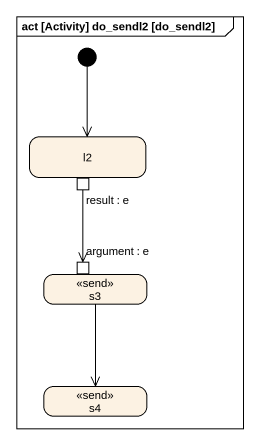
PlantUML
@startuml
mainframe act [Activity] do_sendl2 [do_sendl2]
hide empty description
state l2 {
  state "result : e" as result_e <<outputPin>>
}
state s3 <<send>> {
  state "argument : e" as argument_e <<inputPin>>
}
state s4 <<send>>
[*] --> l2
result_e --> argument_e
s3 --> s4
@enduml
